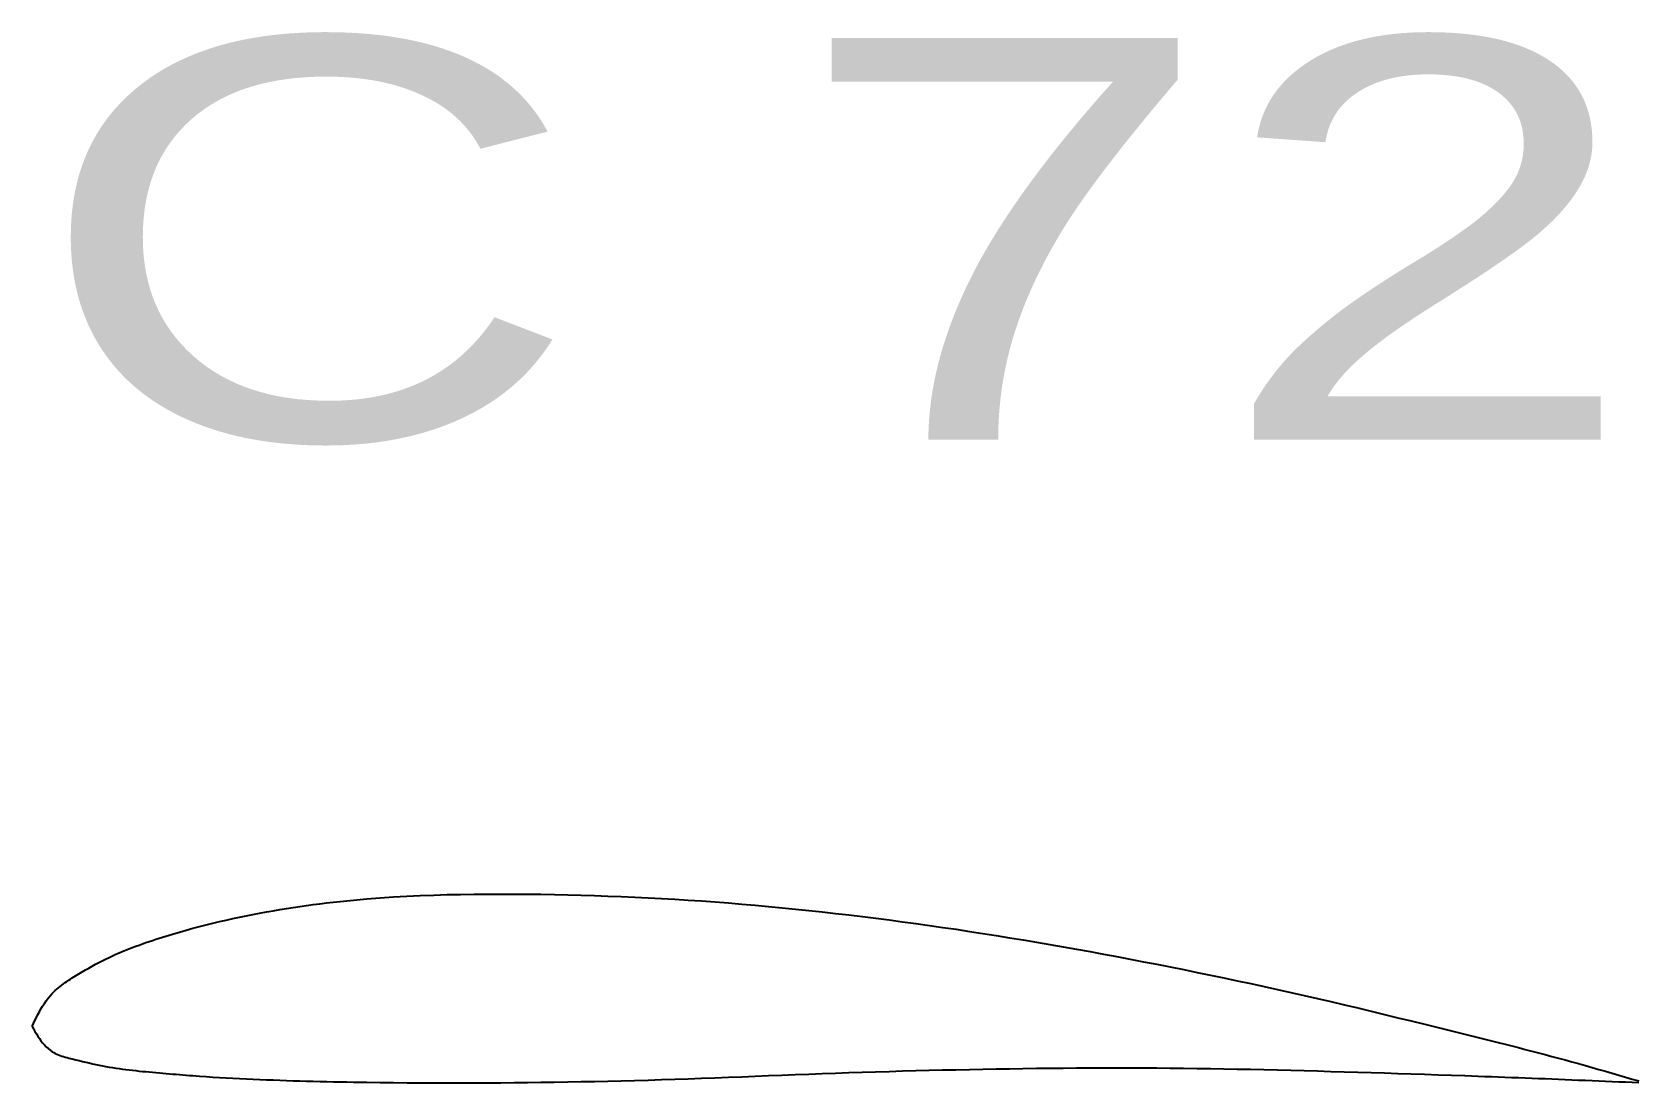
# Model space of a CAD drawing. Extents: x 0.1 to 25.1, y -1.5 to 14.9.
import ezdxf
from ezdxf.enums import TextEntityAlignment as Align

# ---------------------------------------------------------------- set-up
doc = ezdxf.new("R2010")
doc.units = 0
doc.layers.get('0').update_dxf_attribs({"linetype": 'CONTINUOUS'})

msp = doc.modelspace()

# ---------------------------------------------------------------- linework, layer by layer
at = {"color": 3, "linetype": 'CONTINUOUS'}
msp.add_lwpolyline([(0.1262, -0.5863), (0.1481, -0.5399), (0.1702, -0.4936), (0.1927, -0.4476), (0.2156, -0.402), (0.2393, -0.3571), (0.2638, -0.3129), (0.2893, -0.2695), (0.3161, -0.2273), (0.3442, -0.1862), (0.3739, -0.1465), (0.4052, -0.1082), (0.4385, -0.0716), (0.4613, -0.0486), (0.485, -0.0264), (0.5094, -0.0048), (0.5344, 0.0162), (0.5601, 0.0367), (0.5863, 0.0566), (0.613, 0.0761), (0.64, 0.0951), (0.6674, 0.1138), (0.6951, 0.1322), (0.7229, 0.1503), (0.7508, 0.1682), (0.8016, 0.2002), (0.8525, 0.2317), (0.9036, 0.2627), (0.9549, 0.2931), (1.0065, 0.3228), (1.0583, 0.352), (1.1103, 0.3805), (1.1627, 0.4084), (1.2154, 0.4356), (1.2684, 0.4621), (1.3217, 0.4879), (1.3754, 0.513), (1.4261, 0.5358), (1.4772, 0.5581), (1.5285, 0.5797), (1.5801, 0.6008), (1.632, 0.6213), (1.6841, 0.6413), (1.7363, 0.6609), (1.7888, 0.68), (1.8414, 0.6988), (1.8942, 0.7171), (1.9471, 0.7351), (2, 0.7529), (2.0517, 0.7699), (2.1035, 0.7866), (2.1553, 0.8031), (2.2072, 0.8193), (2.2592, 0.8353), (2.3112, 0.851), (2.3633, 0.8665), (2.4154, 0.8818), (2.4676, 0.8967), (2.5199, 0.9115), (2.5722, 0.926), (2.6247, 0.9402), (2.7276, 0.9675), (2.8309, 0.9939), (2.9343, 1.0194), (3.038, 1.044), (3.1419, 1.0678), (3.246, 1.0908), (3.3502, 1.1129), (3.4547, 1.1343), (3.5593, 1.155), (3.664, 1.1749), (3.7689, 1.1941), (3.8739, 1.2126), (3.9775, 1.2301), (4.0812, 1.2471), (4.1851, 1.2633), (4.289, 1.2789), (4.393, 1.2938), (4.4971, 1.3081), (4.6012, 1.3217), (4.7055, 1.3347), (4.8098, 1.347), (4.9142, 1.3587), (5.0186, 1.3696), (5.1231, 1.38), (5.3306, 1.3986), (5.5383, 1.4147), (5.7462, 1.4285), (5.9542, 1.4402), (6.1624, 1.4498), (6.3707, 1.4575), (6.5791, 1.4636), (6.7875, 1.468), (6.996, 1.4709), (7.2046, 1.4725), (7.4131, 1.473), (7.6216, 1.4724), (7.8301, 1.4709), (8.0385, 1.4685), (8.2468, 1.4652), (8.4552, 1.4609), (8.6634, 1.4557), (8.8717, 1.4496), (9.0799, 1.4425), (9.288, 1.4345), (9.4961, 1.4255), (9.7042, 1.4155), (9.9122, 1.4045), (10.1201, 1.3925), (10.3287, 1.3794), (10.5372, 1.3654), (10.7457, 1.3503), (10.9541, 1.3343), (11.1625, 1.3173), (11.3707, 1.2994), (11.5789, 1.2805), (11.787, 1.2607), (11.9951, 1.24), (12.203, 1.2184), (12.4108, 1.1959), (12.6186, 1.1726), (12.8274, 1.1483), (13.0361, 1.1231), (13.2447, 1.0971), (13.4531, 1.0702), (13.6615, 1.0426), (13.8698, 1.0142), (14.0779, 0.985), (14.286, 0.955), (14.4939, 0.9243), (14.7017, 0.8928), (14.9095, 0.8607), (15.1171, 0.8278), (15.3259, 0.794), (15.5346, 0.7596), (15.7432, 0.7244), (15.9516, 0.6887), (16.16, 0.6522), (16.3682, 0.6152), (16.5764, 0.5775), (16.7844, 0.5393), (16.9924, 0.5004), (17.2002, 0.461), (17.4079, 0.4211), (17.6155, 0.3806), (17.8244, 0.3393), (18.0331, 0.2975), (18.2418, 0.2551), (18.4503, 0.2122), (18.6587, 0.1687), (18.867, 0.1247), (19.0752, 0.0801), (19.2832, 0.035), (19.4911, -0.0108), (19.6989, -0.0571), (19.9065, -0.1041), (20.114, -0.1516), (20.3227, -0.2), (20.5313, -0.249), (20.7398, -0.2986), (20.9481, -0.3485), (21.1564, -0.3989), (21.3645, -0.4497), (21.5726, -0.5007), (21.7807, -0.552), (21.9887, -0.6035), (22.1966, -0.6552), (22.4046, -0.7069), (22.6125, -0.7587), (22.7168, -0.7847), (22.8211, -0.8107), (22.9253, -0.8368), (23.0296, -0.8629), (23.1338, -0.8892), (23.2379, -0.9156), (23.3421, -0.9422), (23.4461, -0.9689), (23.5501, -0.9959), (23.6541, -1.0232), (23.758, -1.0507), (23.8617, -1.0785), (23.9662, -1.1069), (24.0705, -1.1356), (24.1748, -1.1645), (24.279, -1.1937), (24.3831, -1.2232), (24.4872, -1.2528), (24.5912, -1.2827), (24.6952, -1.3126), (24.7992, -1.3427), (24.9031, -1.3729), (25.0071, -1.4031), (25.111, -1.4333)], dxfattribs=at)
at = {"color": 1, "linetype": 'CONTINUOUS'}
msp.add_lwpolyline([(0.1262, -0.5863), (0.1482, -0.6245), (0.1703, -0.6625), (0.1928, -0.7), (0.2158, -0.7368), (0.2395, -0.7727), (0.264, -0.8074), (0.2896, -0.8407), (0.3163, -0.8725), (0.3444, -0.9023), (0.374, -0.9301), (0.4053, -0.9556), (0.4385, -0.9786), (0.4616, -0.9923), (0.4854, -1.0049), (0.51, -1.0165), (0.5353, -1.0271), (0.5611, -1.037), (0.5874, -1.0461), (0.6141, -1.0546), (0.6411, -1.0625), (0.6684, -1.0701), (0.6958, -1.0773), (0.7233, -1.0842), (0.7508, -1.091), (0.8036, -1.104), (0.856, -1.1168), (0.9083, -1.1293), (0.9604, -1.1416), (1.0123, -1.1536), (1.0642, -1.1652), (1.1159, -1.1765), (1.1677, -1.1874), (1.2195, -1.1978), (1.2713, -1.2077), (1.3233, -1.2171), (1.3754, -1.2259), (1.4269, -1.2341), (1.4785, -1.2417), (1.5303, -1.2488), (1.5822, -1.2555), (1.6342, -1.2618), (1.6863, -1.2677), (1.7385, -1.2733), (1.7908, -1.2787), (1.8431, -1.2838), (1.8954, -1.2888), (1.9477, -1.2936), (2, -1.2984), (2.0522, -1.3031), (2.1043, -1.3078), (2.1564, -1.3124), (2.2084, -1.3169), (2.2605, -1.3215), (2.3125, -1.3259), (2.3645, -1.3303), (2.4165, -1.3346), (2.4686, -1.3388), (2.5206, -1.3429), (2.5726, -1.3469), (2.6247, -1.3509), (2.7286, -1.3584), (2.8325, -1.3655), (2.9365, -1.3723), (3.0406, -1.3787), (3.1447, -1.3847), (3.2488, -1.3904), (3.3529, -1.3958), (3.4571, -1.4008), (3.5613, -1.4056), (3.6655, -1.4101), (3.7697, -1.4143), (3.8739, -1.4183), (3.978, -1.4221), (4.0821, -1.4256), (4.1862, -1.429), (4.2903, -1.4321), (4.3944, -1.435), (4.4985, -1.4378), (4.6026, -1.4403), (4.7067, -1.4427), (4.8108, -1.445), (4.9149, -1.4471), (5.019, -1.449), (5.1231, -1.4508), (5.3313, -1.454), (5.5395, -1.4567), (5.7477, -1.4589), (5.9559, -1.4607), (6.1641, -1.4619), (6.3723, -1.4627), (6.5805, -1.463), (6.7887, -1.4629), (6.997, -1.4624), (7.2052, -1.4614), (7.4134, -1.4601), (7.6216, -1.4583), (7.8299, -1.4561), (8.0381, -1.4536), (8.2464, -1.4507), (8.4546, -1.4473), (8.6628, -1.4436), (8.871, -1.4394), (9.0793, -1.4349), (9.2874, -1.4299), (9.4956, -1.4245), (9.7038, -1.4187), (9.912, -1.4125), (10.1201, -1.4058), (10.3283, -1.3988), (10.5366, -1.3913), (10.7448, -1.3836), (10.953, -1.3756), (11.1612, -1.3674), (11.3694, -1.3591), (11.5776, -1.3508), (11.7858, -1.3425), (11.994, -1.3343), (12.2022, -1.3263), (12.4104, -1.3184), (12.6186, -1.3109), (12.8267, -1.3037), (13.0349, -1.2968), (13.2431, -1.2902), (13.4513, -1.284), (13.6595, -1.2781), (13.8677, -1.2726), (14.0759, -1.2674), (14.2841, -1.2625), (14.4923, -1.2579), (14.7006, -1.2536), (14.9088, -1.2496), (15.1171, -1.2459), (15.3253, -1.2426), (15.5335, -1.2395), (15.7417, -1.2368), (15.9499, -1.2345), (16.1581, -1.2325), (16.3663, -1.2309), (16.5745, -1.2298), (16.7827, -1.2291), (16.9909, -1.2288), (17.1991, -1.229), (17.4073, -1.2297), (17.6155, -1.2309), (17.8238, -1.2327), (18.032, -1.2349), (18.2402, -1.2376), (18.4485, -1.2408), (18.6567, -1.2444), (18.8649, -1.2483), (19.0731, -1.2526), (19.2813, -1.2572), (19.4895, -1.2622), (19.6977, -1.2674), (19.9058, -1.2728), (20.114, -1.2784), (20.3223, -1.2842), (20.5305, -1.2902), (20.7387, -1.2963), (20.9469, -1.3026), (21.1551, -1.3091), (21.3634, -1.3157), (21.5716, -1.3225), (21.7798, -1.3294), (21.9879, -1.3364), (22.1961, -1.3436), (22.4043, -1.3509), (22.6125, -1.3584), (22.7166, -1.3621), (22.8207, -1.3659), (22.9248, -1.3697), (23.0289, -1.3736), (23.133, -1.3775), (23.2371, -1.3814), (23.3412, -1.3854), (23.4453, -1.3894), (23.5494, -1.3934), (23.6535, -1.3975), (23.7576, -1.4017), (23.8617, -1.4058), (23.9658, -1.41), (24.07, -1.4143), (24.1741, -1.4186), (24.2782, -1.4229), (24.3823, -1.4273), (24.4864, -1.4317), (24.5905, -1.4361), (24.6946, -1.4405), (24.7987, -1.4449), (24.9028, -1.4494), (25.0069, -1.4538), (25.111, -1.4583)], dxfattribs=at)

# ---------------------------------------------------------------- texts
at = {"color": 7}
msp.add_text('C 72', height=6.2462, dxfattribs=at).set_placement((0.1262, 8.5356), (25.111, 8.5356), align=Align.FIT)

doc.saveas('drawing.dxf')
